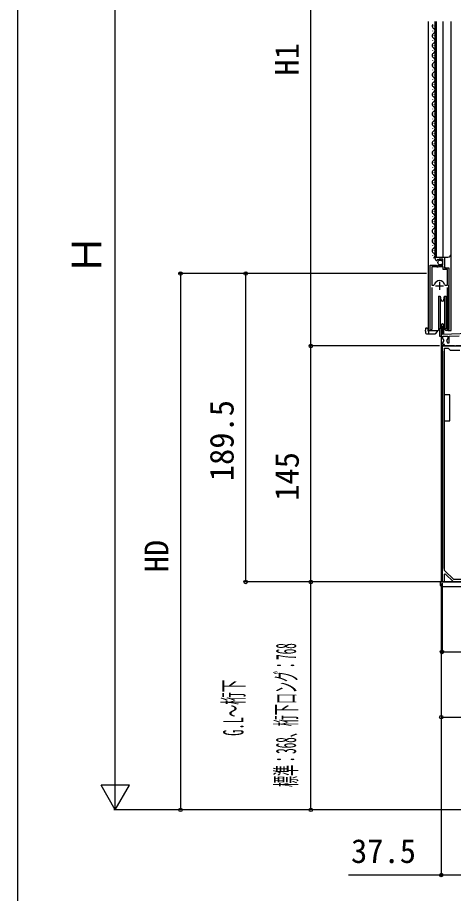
# Model space of a CAD drawing. Units: millimetres, scale not verified. Extents: x -875 to 875, y -1304 to 1297.
# Drawn here: x -875 to -607, y -191 to 348 of the extents above; entities that cross this region are included whole.
import ezdxf
from ezdxf.enums import TextEntityAlignment as Align

# ---------------------------------------------------------------- set-up
doc = ezdxf.new("R2010")
doc.units = ezdxf.units.MM
doc.header["$LTSCALE"] = 8
for name, color, linetype in [('0-2_YKK_11', 7, 'Continuous'), ('0-4_YKK_12', 2, 'Continuous'), ('0-5_YKK_13', 4, 'Continuous'), ('0-6_YKK_D', 6, 'Continuous'), ('0-7_YKK_ZWAK', 7, 'Continuous'), ('0-8_YSS_K', 3, 'Continuous')]:
    doc.layers.add(name, color=color, linetype=linetype)
doc.styles.add('ＭＳ ゴシック', font='')
doc.styles.get('ＭＳ ゴシック').set_extended_font_data('MS Gothic')

msp = doc.modelspace()

# ---------------------------------------------------------------- linework, layer by layer
at = {"layer": '0-2_YKK_11'}
for p, q in [((-616.049, 185.211), (-616.049, 180.211)), ((-618.549, 182.711), (-613.549, 182.711))]:
    msp.add_line(p, q, dxfattribs=at)
for points in [[(-621.799, 155.861), (-621.799, 195.411), (-618.168, 195.411), (-617.628, 194.957), (-617.299, 195.111), (-616.999, 195.411), (-613.999, 195.411), (-613.999, 199.211), (-616.199, 199.211), (-616.199, 198.577), (-616.446, 198.475), (-617.023, 199.052), (-617.491, 198.781), (-617.406, 198.462), (-617.617, 198.212)], [(-618.799, 199.506), (-618.799, 200.311), (-612.899, 200.311), (-612.899, 193.711), (-610.299, 193.711), (-610.299, 155.861)], [(-620.849, 194.411), (-620.849, 183.211), (-619.611, 183.211), (-619.13, 183.576)], [(-612.968, 183.576), (-612.487, 183.211), (-611.249, 183.211), (-611.249, 192.811), (-613.799, 192.811), (-613.799, 194.411), (-616.699, 194.411), (-616.999, 194.111), (-617.599, 194.111), (-617.899, 194.411), (-620.849, 194.411)], [(-620.849, 181.711), (-620.849, 156.343), (-620.796, 156.173)], [(-611.302, 156.173), (-611.249, 156.343), (-611.249, 181.711)], [(-615, 158.612), (-615, 145.812), (-613, 145.812), (-613, 146.612), (-614, 146.612), (-614, 147.714), (-613.388, 148.775), (-613.456, 149.156)], [(-598.165, 153.4), (-614.1, 152.843), (-614.1, 157.746), (-613.95, 158.006)], [(-614, 150.312), (-614, 151.746), (-611, 151.851), (-611, 150.312)], [(-611.544, 149.156), (-611.613, 148.775), (-611.057, 147.812), (-610.2, 147.812), (-610.2, 151.879), (-604.016, 152.095)], [(-542.5, 145.812), (-576.042, 145.812), (-576.225, 145.692), (-576.775, 145.692), (-576.958, 145.812), (-597.042, 145.812), (-597.225, 145.692), (-597.775, 145.692), (-597.958, 145.812), (-606.042, 145.812), (-606.225, 145.692), (-606.775, 145.692), (-606.958, 145.812), (-614.5, 145.812), (-614.5, 142.812), (-614.2, 142.512)], [(-614.2, 142.512), (-614.2, 9.112), (-614.5, 8.812), (-614.5, 0.812), (-613, 0.812), (-613, 5.712), (-612.632, 5.866), (-607.5, 0.812), (-582, 0.812), (-582, 1.812)], [(-612.9, 7.954), (-612.9, 144.512), (-610.7, 144.512), (-609.5, 143.312), (-603.5, 143.312)], [(-589.9, 6.312), (-589.9, 2.312), (-607.17, 2.312), (-612.9, 7.954)]]:
    msp.add_lwpolyline(points, dxfattribs=at)
for centre, radius, start, end in [((-617.499, 199.506), 1.3, 179.99998, 264.7841), ((-616.049, 182.711), 3.2, 90.00001, 164.31939), ((-616.049, 182.711), 3.2, 15.6806, 89.99998), ((-621.249, 155.861), 0.55, 180.00002, 34.56045), ((-614.3, 158.612), 0.7, 300, 179.99999), ((-610.849, 155.861), 0.55, 145.43932, 359.99998), ((-612.5, 150.312), 1.5, 180.00002, 230.40593), ((-612.5, 150.312), 1.5, 309.59409, 360)]:
    msp.add_arc(centre, radius, start, end, dxfattribs=at)
at = {"layer": '0-4_YKK_12'}
for p, q in [((-618.798, 200.311), (-618.798, 345.082)), ((-617.998, 200.311), (-617.998, 345.082)), ((-613.798, 200.311), (-613.798, 345.082)), ((-608.998, 155.311), (-608.998, 345.082)), ((-618.798, 200.311), (-610.998, 200.311)), ((-612.799, 194.211), (-612.799, 200.311)), ((-612.299, 193.711), (-612.799, 194.211)), ((-621.798, 155.309), (-621.798, 184.911)), ((-610.298, 155.309), (-610.298, 183.092)), ((-616.001, 156.313), (-616.001, 151.812)), ((-613.601, 159.029), (-613.601, 153.412)), ((-616.001, 151.812), (-615.001, 151.812)), ((-615.001, 151.812), (-615, 0.812)), ((-613.601, 153.412), (-614.101, 153.412)), ((-610.849, 155.311), (-608.998, 155.311)), ((-615.001, 145.812), (-545.001, 145.812)), ((-540, 0.812), (-615, 0.812))]:
    msp.add_line(p, q, dxfattribs=at)
for points in [[(-622.998, 345.082), (-622.998, 155.309), (-616.797, 155.309)], [(-612.9, 99.812), (-609.8, 99.812), (-609.8, 115.812), (-612.9, 115.812)]]:
    msp.add_lwpolyline(points, dxfattribs=at)
msp.add_arc((-610.998, 202.311), 2, 270, 0, dxfattribs=at)
at = {"layer": '0-5_YKK_13'}
for p, q in [((-620.059, 339.211), (-620.059, 339.411)), ((-619.299, 342.211), (-619.299, 342.411)), ((-619.299, 336.211), (-619.299, 336.411)), ((-620.059, 333.211), (-620.059, 333.411)), ((-619.299, 330.211), (-619.299, 330.411)), ((-620.059, 327.211), (-620.059, 327.411)), ((-619.299, 324.211), (-619.299, 324.411)), ((-620.06, 321.211), (-620.059, 321.411)), ((-619.3, 318.211), (-619.3, 318.411)), ((-620.06, 315.211), (-620.06, 315.411)), ((-619.3, 312.211), (-619.3, 312.411)), ((-620.06, 309.211), (-620.06, 309.411)), ((-620.06, 303.211), (-620.06, 303.411)), ((-619.3, 306.211), (-619.3, 306.411)), ((-620.06, 297.211), (-620.06, 297.411)), ((-619.3, 300.211), (-619.3, 300.411)), ((-620.06, 291.211), (-620.06, 291.411)), ((-619.3, 294.211), (-619.3, 294.411)), ((-620.06, 285.211), (-620.06, 285.411)), ((-619.3, 288.211), (-619.3, 288.411)), ((-619.3, 282.211), (-619.3, 282.411)), ((-620.06, 279.211), (-620.06, 279.411)), ((-619.3, 276.211), (-619.3, 276.411)), ((-620.06, 273.211), (-620.06, 273.411)), ((-619.3, 270.211), (-619.3, 270.411)), ((-620.06, 267.211), (-620.06, 267.411)), ((-619.3, 264.211), (-619.3, 264.411)), ((-620.06, 261.211), (-620.06, 261.411)), ((-619.3, 258.211), (-619.3, 258.411)), ((-620.06, 255.211), (-620.06, 255.411)), ((-620.06, 249.211), (-620.06, 249.411)), ((-619.3, 252.211), (-619.3, 252.411)), ((-620.06, 243.211), (-620.06, 243.411)), ((-619.3, 246.211), (-619.3, 246.411)), ((-620.06, 237.211), (-620.06, 237.411)), ((-619.3, 240.211), (-619.3, 240.411)), ((-620.06, 231.211), (-620.06, 231.411)), ((-619.3, 234.211), (-619.3, 234.411)), ((-619.3, 228.211), (-619.3, 228.411)), ((-620.06, 225.211), (-620.06, 225.411)), ((-619.3, 222.211), (-619.3, 222.411)), ((-620.06, 219.211), (-620.06, 219.411)), ((-619.3, 216.211), (-619.3, 216.411)), ((-620.06, 213.211), (-620.06, 213.411)), ((-619.3, 210.211), (-619.3, 210.411)), ((-620.06, 207.211), (-620.06, 207.411)), ((-620.06, 201.211), (-620.06, 201.411)), ((-619.3, 204.211), (-619.3, 204.411)), ((-616.599, 176.313), (-615.667, 176.313)), ((-616.599, 176.313), (-616.599, 166.313)), ((-615.667, 176.313), (-615.283, 174.139)), ((-615.667, 176.313), (-615.667, 166.313)), ((-613.314, 174.139), (-612.931, 176.313)), ((-612.931, 176.313), (-611.999, 176.313)), ((-612.931, 176.313), (-612.931, 166.313)), ((-611.999, 176.313), (-611.999, 166.313)), ((-616.599, 166.313), (-616.599, 156.313)), ((-615.667, 166.313), (-615.667, 156.313)), ((-612.931, 166.313), (-612.931, 156.313)), ((-611.999, 166.313), (-611.999, 156.313)), ((-624.599, 156.313), (-624.599, 155.513)), ((-623.799, 156.813), (-624.099, 156.813)), ((-623.299, 156.313), (-623.299, 155.513)), ((-616.599, 156.425), (-616.772, 155.444)), ((-615.667, 156.313), (-616.599, 156.313)), ((-616.43, 156.313), (-616.495, 155.944)), ((-615.667, 156.313), (-616.43, 156.313)), ((-615.283, 158.486), (-615.667, 156.313)), ((-612.931, 156.313), (-613.314, 158.486)), ((-611.999, 156.313), (-612.931, 156.313)), ((-612.744, 156.313), (-612.744, 156.312)), ((-612.744, 156.312), (-612.537, 156.119)), ((-612.526, 155.795), (-612.544, 156.313)), ((-624.599, 154.805), (-624.599, 155.513)), ((-624.599, 154.805), (-624.599, 153.813)), ((-624.099, 153.313), (-622.299, 153.313)), ((-622.799, 155.013), (-622.892, 155.013)), ((-621.749, 155.113), (-622.799, 155.113)), ((-622.799, 155.113), (-622.799, 153.813)), ((-622.299, 153.313), (-618.706, 153.313)), ((-621.749, 155.31), (-621.749, 155.113)), ((-618.323, 153.491), (-616.881, 155.21)), ((-616.605, 155.71), (-616.757, 155.529)), ((-610.849, 155.313), (-612.026, 155.313)), ((-614.901, 0.812), (-595, 0.812)), ((-540.624, -2.188), (-614.376, -2.188))]:
    msp.add_line(p, q, dxfattribs=at)
for points in [[(-623.299, 156.313), (-623.354, 156.368), (-623.386, 156.399), (-623.47, 156.484), (-623.549, 156.563), (-623.576, 156.59), (-623.62, 156.634), (-623.682, 156.696), (-623.769, 156.782), (-623.791, 156.805)], [(-615.374, -1.249), (-615.5, 0.812), (-614.901, 0.812)]]:
    msp.add_lwpolyline(points, dxfattribs=at)
msp.add_circle((-615.649, 197.061), 1.45, dxfattribs=at)
for centre, radius, start, end in [((-618.841, 342.311), 1.718, 144.35598, 240.8092), ((-620.518, 339.311), 1.718, 299.1992, 60.8092), ((-618.841, 336.311), 1.718, 119.19047, 240.8092), ((-620.518, 333.311), 1.718, 299.19047, 60.80046), ((-618.841, 330.311), 1.718, 119.19047, 240.8092), ((-620.518, 327.311), 1.718, 299.1992, 60.80046), ((-618.841, 324.311), 1.718, 119.19047, 240.8092), ((-618.842, 318.311), 1.718, 119.19047, 240.8092), ((-620.518, 321.311), 1.718, 299.1992, 60.80046), ((-618.842, 312.311), 1.718, 119.19047, 240.8092), ((-620.518, 315.311), 1.718, 299.1992, 60.80046), ((-618.842, 306.311), 1.718, 119.19047, 240.8092), ((-620.518, 309.311), 1.718, 299.1992, 60.80046), ((-618.842, 300.311), 1.718, 119.19047, 240.8092), ((-620.518, 303.311), 1.718, 299.1992, 60.80046), ((-620.518, 297.311), 1.718, 299.1992, 60.80046), ((-618.842, 294.311), 1.718, 119.19047, 240.8092), ((-620.518, 291.311), 1.718, 299.1992, 60.80046), ((-618.842, 288.311), 1.718, 119.19047, 240.8092), ((-620.518, 285.311), 1.718, 299.1992, 60.80046), ((-618.842, 282.311), 1.718, 119.19047, 240.8092), ((-620.518, 279.311), 1.718, 299.1992, 60.80046), ((-618.842, 276.311), 1.718, 119.19047, 240.8092), ((-620.518, 273.311), 1.718, 299.1992, 60.80046), ((-618.842, 270.311), 1.718, 119.19047, 240.8092), ((-618.842, 264.311), 1.718, 119.19047, 240.8092), ((-620.518, 267.311), 1.718, 299.1992, 60.80046), ((-618.842, 258.311), 1.718, 119.19047, 240.8092), ((-620.518, 261.311), 1.718, 299.1992, 60.80046), ((-618.842, 252.311), 1.718, 119.19047, 240.8092), ((-620.518, 255.311), 1.718, 299.1992, 60.80046), ((-618.842, 246.311), 1.718, 119.19047, 240.8092), ((-620.518, 249.311), 1.718, 299.1992, 60.80046), ((-620.518, 243.311), 1.718, 299.1992, 60.80046), ((-618.842, 240.311), 1.718, 119.19047, 240.8092), ((-620.518, 237.311), 1.718, 299.1992, 60.80046), ((-618.842, 234.311), 1.718, 119.19047, 240.8092), ((-620.518, 231.311), 1.718, 299.1992, 60.80046), ((-618.842, 228.311), 1.718, 119.19047, 240.8092), ((-620.518, 225.311), 1.718, 299.1992, 60.80046), ((-618.842, 222.311), 1.718, 119.19047, 240.8092), ((-620.518, 219.311), 1.718, 299.1992, 60.80046), ((-618.842, 216.311), 1.718, 119.19047, 240.8092), ((-618.842, 210.311), 1.718, 119.19047, 240.8092), ((-620.518, 213.311), 1.718, 299.1992, 60.80046), ((-618.842, 204.311), 1.718, 119.19047, 240.8092), ((-620.518, 207.311), 1.718, 299.1992, 60.80046), ((-620.518, 201.311), 1.718, 299.1992, 60.80046), ((-614.299, 174.313), 1, 190, 350), ((-624.099, 156.313), 0.5, 90, 180.00003), ((-614.299, 158.313), 1, 10, 170), ((-624.099, 153.813), 0.5, 180.00005, 270), ((-622.799, 155.513), 0.5, 180.00005, 270), ((-622.299, 153.813), 0.5, 180.00015, 270), ((-618.706, 153.813), 0.5, 270, 319.99999), ((-617.264, 155.531), 0.5, 320.00048, 349.99964), ((-616.988, 156.031), 0.5, 320.00012, 349.99984), ((-612.026, 155.813), 0.5, 182, 270), ((-614.376, -1.188), 1, 183.5, 270)]:
    msp.add_arc(centre, radius, start, end, dxfattribs=at)
at = {"layer": '0-6_YKK_D'}
for p, q in [((-815, -121.688), (-815, 528.312)), ((-695, 145.812), (-695, 507.812)), ((-623.998, 190.312), (-776, 190.312)), ((-775, 190.312), (-775, -139.188)), ((-623.998, 190.312), (-736, 190.312)), ((-735, 0.812), (-735, 190.312)), ((-616.001, 145.812), (-696, 145.812)), ((-616.001, 145.812), (-696, 145.812)), ((-695, 0.812), (-695, 145.812)), ((-615.2, 0.812), (-736, 0.812)), ((-615.2, 0.812), (-696, 0.812)), ((-615.2, 0.812), (-696, 0.812)), ((-695, -139.188), (-695, 0.812)), ((-614.5, 0.112), (-614.5, -43.188)), ((-615, -0.188), (-615, -180.188)), ((-615, -0.188), (-615, -83.188)), ((-614.5, -42.188), (-546.5, -42.188)), ((-615, -82.188), (-540, -82.188)), ((-815, -139.188), (-815, -108.877)), ((-815, -139.188), (-823.75, -124.033)), ((-806.25, -124.033), (-823.75, -124.033)), ((-815, -139.188), (-806.25, -124.033)), ((-656, -139.188), (-816, -139.188)), ((-656, -139.188), (-776, -139.188)), ((-656, -139.188), (-696, -139.188))]:
    msp.add_line(p, q, dxfattribs=at)
msp.add_lwpolyline([(-577.5, -179.188), (-615, -179.188), (-671.891, -179.188)], dxfattribs=at)
for centre in [(-775, 190.312), (-735, 190.312), (-695, 145.812), (-695, 145.812), (-735, 0.812), (-695, 0.812), (-695, 0.812), (-614.5, -42.188), (-615, -82.188), (-775, -139.188), (-695, -139.188), (-615, -179.188)]:
    msp.add_circle(centre, 1.075, dxfattribs=at)
at = {"layer": '0-7_YKK_ZWAK'}
msp.add_line((-875, 1245.8), (-875, -1304.2), dxfattribs=at)
at = {"layer": '0-8_YSS_K'}
msp.add_line((-325, -139.188), (-734.49, -139.188), dxfattribs=at)

# ---------------------------------------------------------------- texts
at = {"layer": '0-6_YKK_D', "style": 'ＭＳ ゴシック'}
for s, height, p in [('H1', 14.66, (-698, 311.926)), ('Ｈ', 18.33, (-818, 189.391)), ('189.5', 14.66, (-738, 62.721)), ('145', 14.66, (-698, 50.698)), ('HD', 14.66, (-778, 6.698))]:
    msp.add_text(s, height=height, rotation=90, dxfattribs=at).set_placement(p, align=Align.BOTTOM_LEFT)
for s, width, p in [('標準：368、桁下ロング：768', 0.4, (-700.318, -125.134)), ('G.L～桁下', 0.45, (-732.612, -93.659))]:
    msp.add_text(s, height=12.46, rotation=90, dxfattribs=dict(at, width=width)).set_placement(p, align=Align.BOTTOM_LEFT)
msp.add_text('37.5', height=14.66, dxfattribs=at).set_placement((-670.368, -176.188), align=Align.BOTTOM_LEFT)

doc.saveas('drawing.dxf')
